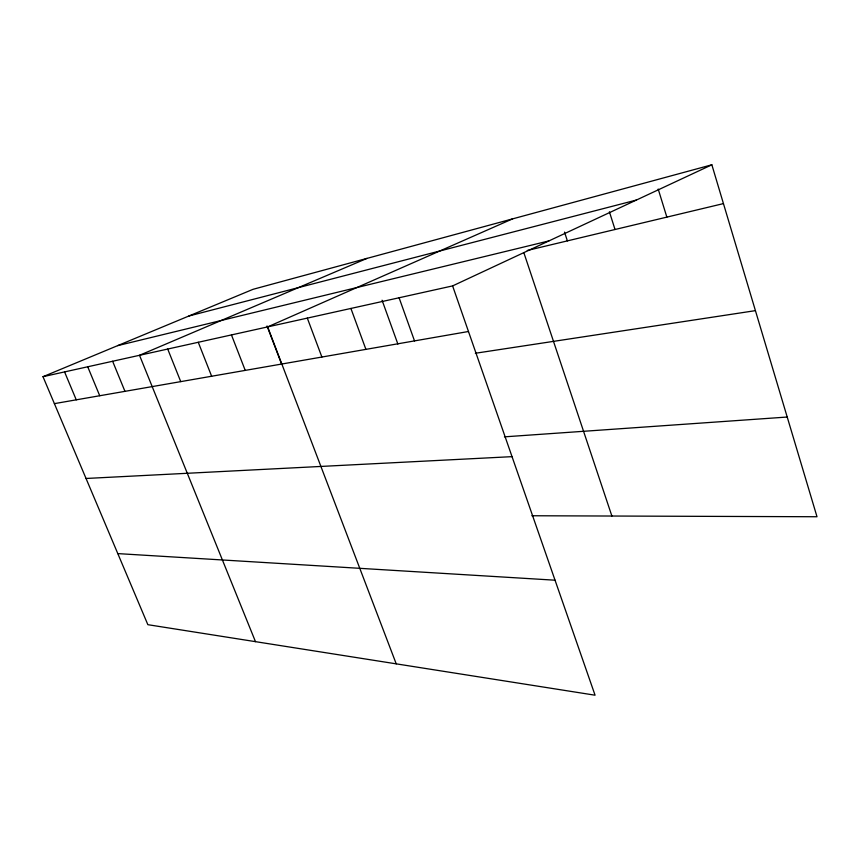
<?xml version="1.0" encoding="UTF-8"?>
<svg xmlns="http://www.w3.org/2000/svg" width="860" height="860" viewBox="0 0 860 860"><rect width="100%" height="100%" fill="white"/><g stroke="black" fill="none" stroke-linecap="round" stroke-linejoin="round"><path stroke-width="1.29" d="M452.607 285.907L595.066 695.202L147.855 624.683L43 376.691L452.607 285.907L711.854 164.798L817 516.742L531.867 515.753M512.549 218.892L267.664 326.897L396.223 663.845M366.983 258.398L139.513 355.298L255.484 641.657M43 376.691L253.055 289.315L711.854 164.798M188.877 316.007L636.411 200.047M117.669 345.634L548.916 240.918M527.288 250.464L723.443 203.605M54.395 403.641L468.474 331.498M475.333 353.267L755.424 310.643M504.433 436.848L787.212 417.035M86.032 478.472L512.033 456.649M117.798 553.603L555.033 580.199M64.564 371.907L76.26 399.835M87.72 366.779L99.728 395.74M112.628 361.264L124.958 391.343M167.711 349.052L180.74 381.625M198.262 342.28L211.646 376.25M231.458 334.927L245.229 370.391M267.03 325.962L281.629 364.21M307.31 318.114L321.887 357.04M350.912 308.45L365.909 349.375M382.066 300.215L397.879 344.065M399.094 297.775L414.52 340.904M523.837 252.647L611.89 516.032M564.504 232.103L567.374 240.886M609.407 211.818L615.029 229.502M658.19 189.049L666.855 217.128"/></g></svg>
